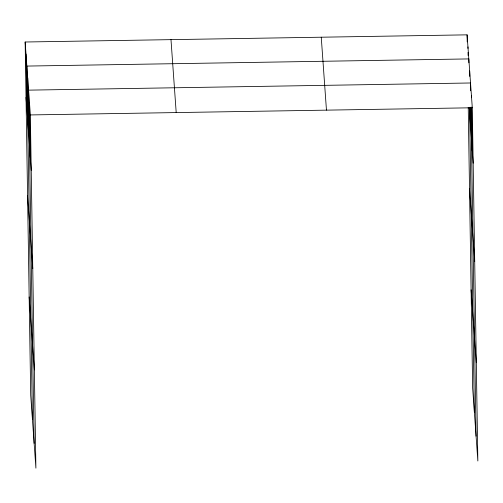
<?xml version="1.0" encoding="UTF-8"?>
<svg xmlns="http://www.w3.org/2000/svg" width="503" height="503" viewBox="0 0 503 503"><rect width="100%" height="100%" fill="white"/><g stroke="black" fill="none" stroke-linecap="round" stroke-linejoin="round"><path stroke-width="0.75" d="M25.15 42.007L30.356 114.936L35.908 468.155L30.702 395.22L25.15 42.007L467.092 34.845L472.298 107.78L477.85 460.993L472.644 388.065L468.23 107.409M30.356 114.936L472.298 107.78M469.198 107.548L473.172 163.186M469.506 188.531L474.713 261.459M471.097 289.785L476.303 362.72M321.254 37.209L326.46 110.138M170.989 39.643L176.201 112.578M26.018 97.412L31.23 170.347M27.564 195.692L32.77 268.621M29.155 296.946L34.361 369.875M471.418 95.381L471.456 97.72M471.6 107.082L472.286 150.787M470.651 90.785L470.531 82.982L28.589 90.144L34.135 443.357M470.909 107.17L476.077 436.195M469.67 70.948L469.758 76.412M470.248 107.623L470.544 126.354M468.871 62.812L468.815 58.914L26.866 66.075L32.418 419.288M469.569 107.296L474.36 412.127M467.953 46.88L467.979 48.439M468.035 52.343L468.086 55.462M467.092 34.845L467.205 41.868M29.476 102.543L30.343 157.948M27.728 78.11L28.596 133.515M26.011 54.041L26.879 109.447"/></g></svg>
